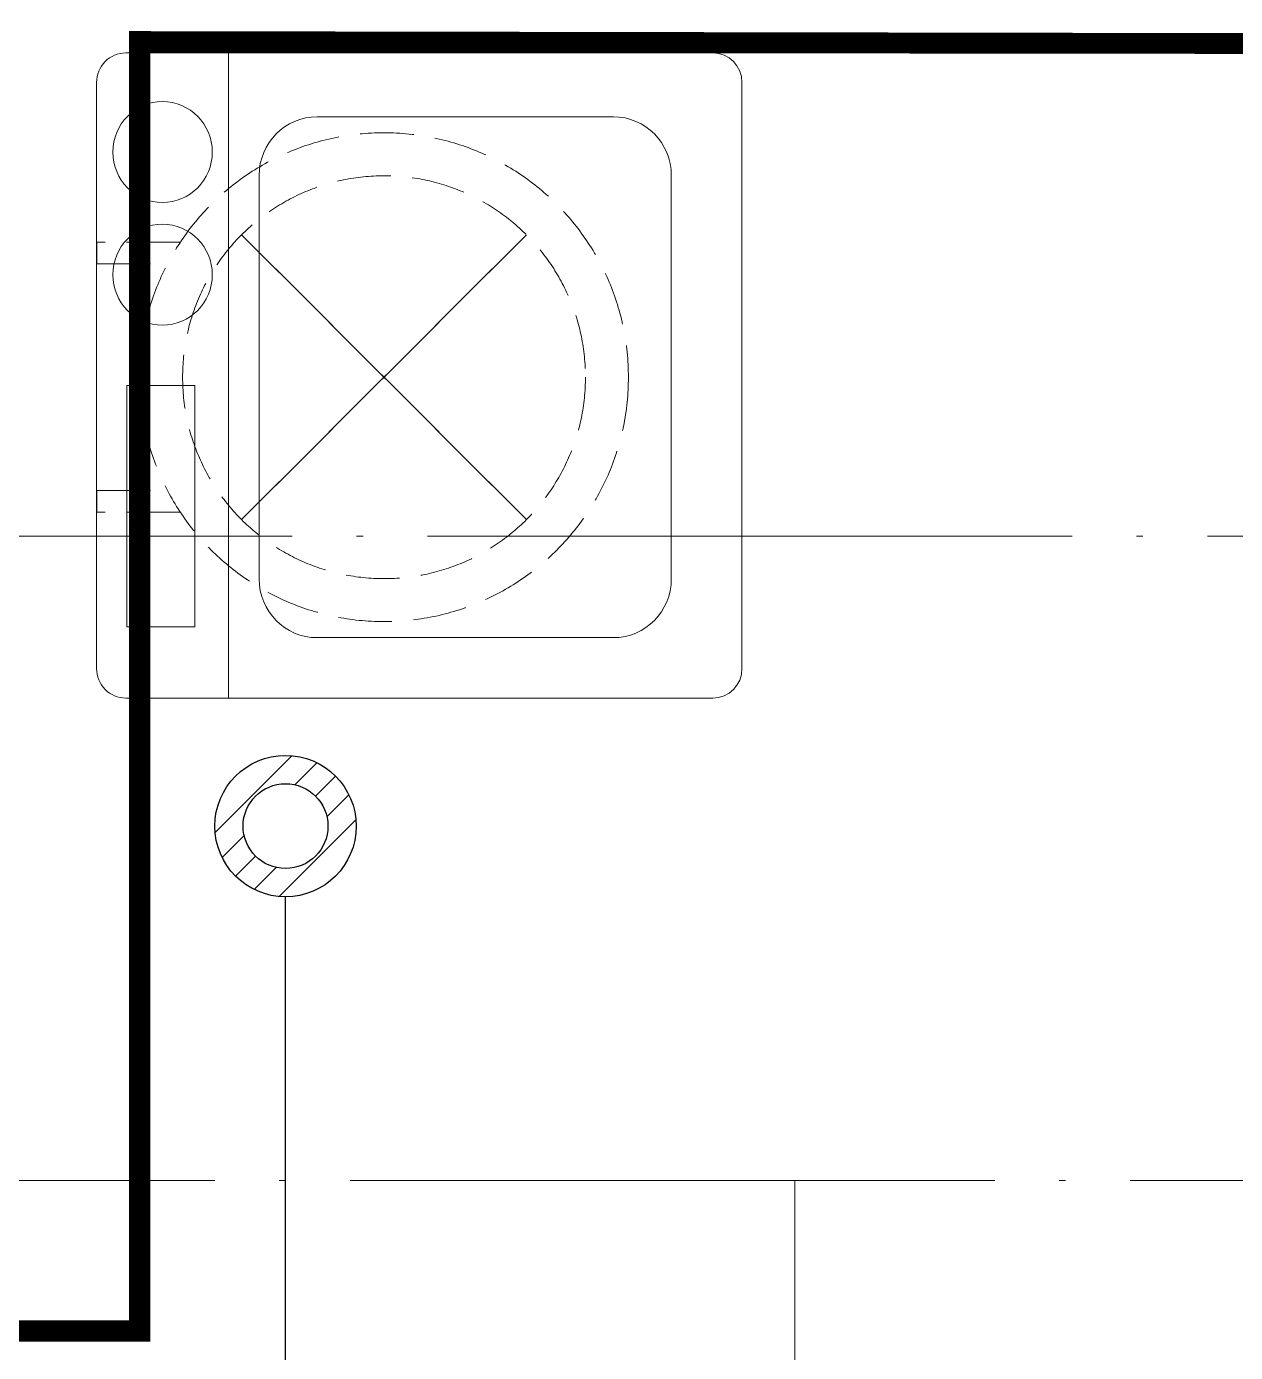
# Model space of a CAD drawing. Extents: x 27938 to 983267, y -209821 to 1628073.
# Drawn here: x 722151 to 723277, y -175195 to -173961 of the extents above; entities that cross this region are included whole.
import ezdxf

# ---------------------------------------------------------------- set-up
doc = ezdxf.new("R2010")
doc.units = 0
doc.header["$LTSCALE"] = 1000
doc.header["$MEASUREMENT"] = 0
for name, pattern in [('$1$DASH', [0.35, 0.25, -0.1]), ('DASH', [0.35, 0.25, -0.1]), ('DOTE', [2.4200000000000004, 2, -0.2, 0.02, -0.2])]:
    doc.linetypes.add(name, pattern=pattern)
for name, color, linetype in [('$RECOVER_210609100354-25', 7, 'Continuous'), ('$RECOVER_210609100354-43', 7, 'Continuous'), ('3.5方案汇报，与郭总、侯月琴确定户型_t8$0$2020.03.04 -1安徽标准化洋房户型(UA）_t8_t8$0$看线', 154, 'Continuous'), ('EQUIP_地漏', 7, 'Continuous'), ('VPIPE-凝结', 150, 'Continuous')]:
    doc.layers.add(name, color=color, linetype=linetype)
for name, color, linetype, lineweight in [('DOTE', 19, 'DOTE', 9), ('LVTRY', 1, 'Continuous', 13), ('平面-空调预留孔', 173, 'Continuous', 15)]:
    doc.layers.add(name, color=color, linetype=linetype, lineweight=lineweight)

# ---------------------------------------------------------------- blocks, each defined once
blk = doc.blocks.new('GFDGDGRDGRDG')
at = {"layer": 'DOTE', "linetype": 'DOTE', "ltscale": 0.3}
for p, q in [((573593.6739016977, 363758.3317887956), (626393.6739016923, 363758.3317887956)), ((626393.6739016923, 363158.3317887957), (573593.6739016977, 363158.3317887957)), ((616043.6750460382, 362558.3317887957), (616043.6750460381, 363158.3317887955))]:
    blk.add_line(p, q, dxfattribs=at)
blk = doc.blocks.new('RECTANG')
for p, q in [((1.00000000000004, 1.00000000000004), (0, 1.00000000000004)), ((0, 1.00000000000004), (0, 0)), ((1.00000000000004, 0), (1.00000000000004, 1.00000000000004)), ((0, 0), (1.00000000000004, 0))]:
    blk.add_line(p, q)
blk = doc.blocks.new('洗衣机')
at = {"layer": 'LVTRY'}
for p, q in [((3791567.361739737, 243472.1311109139), (3791020.978428917, 243472.1311109139)), ((3791116.547650196, 243472.1311109139), (3791116.547650196, 242871.5050683203)), ((3790993.746954995, 243444.5237557961), (3790993.746954995, 242899.1124234381)), ((3791594.59321366, 242899.1124234381), (3791594.59321366, 243444.5237557961)), ((3791198.977629842, 243412.6941587822), (3791474.884451542, 243412.6941587822)), ((3791145.054954439, 242982.4807401235), (3791145.054954439, 243358.0271784722)), ((3791528.807126945, 243358.0271784722), (3791528.807126945, 242982.4807401235)), ((3791474.884451542, 242927.8137598135), (3791198.977629842, 242927.8137598135)), ((3791020.978428917, 242871.5050683203), (3791567.361739737, 242871.5050683203))]:
    blk.add_line(p, q, dxfattribs=at)
at = {"layer": 'LVTRY', "extrusion": (0, 0, -1)}
for centre, major_axis, ratio, start_param, end_param in [((3791020.978428917, 243444.5237557961), (-1.908531711022078e-08, 27.60735511779785), 0.9863847444471043, -1.570796326112996, 7.008549296472211e-10), ((3791567.361739737, 243444.5237557961), (-5.264563262736361e-09, 27.60735511779785), 0.9863847444471043, 1.933262439024475e-10, 1.570796326982994), ((3791055.147302595, 243379.8474220779), (-1.532403957494624e-08, 46.92390957762836), 0.9863847444493448, 3.141592653920872, 9.424777961100459), ((3791198.977629842, 243358.0271784722), (4.764609934498854e-09, 54.66698031005217), 0.9863847444472746, 4.712388980298719, 6.283185307091227), ((3791474.884451542, 243358.0271784722), (-4.76474120185596e-09, 54.66698031005217), 0.9863847444472746, 8.836242848531128e-11, 1.57079632688087), ((3791055.147302595, 243265.6659087724), (-1.532403957494624e-08, 46.92390957762836), 0.9863847444493448, 3.141592653920872, 9.424777961100459), ((3791198.977629842, 242982.4807401235), (-6.265914279833452e-09, 54.66698031005218), 0.9863847444472746, 3.141592653705994, 4.712388980497749), ((3791474.884451542, 242982.4807401235), (6.265651745155644e-09, 54.66698031005217), 0.986384744447275, 1.570796326681842, 3.141592653473596), ((3791020.978428917, 242899.1124234381), (1.908525212675288e-08, 27.60735511779785), 0.9863847444471043, 3.14159265288894, 4.712388979702792), ((3791567.361739737, 242899.1124234381), (5.264433297526799e-09, 27.60735511779784), 0.9863847444471044, 1.570796326606803, 3.141592653396471)]:
    blk.add_ellipse(centre, major_axis=major_axis, ratio=ratio, start_param=start_param, end_param=end_param, dxfattribs=at)
at = {"layer": 'LVTRY', "xscale": 63.25620569481588, "yscale": 224.5369532744355, "zscale": 64.12934308941763, "rotation": 180}
blk.add_blockref('RECTANG', (3791085.200501846, 243162.4333077016), dxfattribs=at)
blk = doc.blocks.new('dnfhfn')
at = {"linetype": '$1$DASH', "ltscale": 0.2}
for p, q in [((101.8984962723892, 495.000031470118, -2.359636360997379e-09), (121.8984962723892, 495.000031470118, -2.359636360997379e-09)), ((101.8984962723892, 417.1853479389541, -2.359636360997379e-09), (101.8984962723892, 495.000031470118, -2.359636360997379e-09)), ((121.8984962723892, 495.000031470118, -2.359636360997379e-09), (121.8984962723892, 429.0058331504954, -2.359636360997379e-09)), ((353.1017998967993, 495.000031470118, -2.359636360997379e-09), (333.1017998967993, 495.000031470118, -2.359636360997379e-09)), ((333.1017998967993, 495.000031470118, -2.359636360997379e-09), (333.1017998967993, 429.0058331504954, -2.359636360997379e-09)), ((353.1017998967993, 417.1853479389541, -2.359636360997379e-09), (353.1017998967993, 495.000031470118, -2.359636360997379e-09))]:
    blk.add_line(p, q, dxfattribs=at)
at = {"linetype": '$1$DASH', "ltscale": 0.2, "elevation": -2.359636360997379e-09}
for points in [[(94.91774319857359, 360.0825529289432), (94.91774319857359, 360.0825529289432), (360.0827860850841, 94.91750992601737), (360.0827860850841, 94.91750992601737)], [(360.0827861726284, 360.0825529010035), (94.91774310916662, 94.91750995395705), (94.91774310916662, 94.91750995395705), (360.0827861726284, 360.0825529010035)]]:
    blk.add_lwpolyline(points, close=True, dxfattribs=at)
at = {"linetype": '$1$DASH', "ltscale": 0.2}
for radius in [227.5000000426377, 187.5000000426377]:
    blk.add_circle((227.5002646408975, 227.5000314274803, -2.359636360997379e-09), radius, dxfattribs=at)
blk = doc.blocks.new('$TwtSys$00000543')
for p, q in [((-93.61191613507253, -8.532828222891112), (8.532828222720127, 93.61191613524352)), ((12.46562189858378, 55.00516585458899), (41.70321270589193, 84.24275666206813)), ((39.88082245889382, 39.88082245889382), (66.46803743171768, 66.46803743154669)), ((55.00516585475998, 12.46562189841279), (84.24275666206813, 41.70321270589193)), ((-8.532828222720127, -93.61191613524352), (93.6119161354145, 8.532828222891112)), ((-84.24275666206813, -41.70321270589193), (-55.00516585475998, -12.46562189841279)), ((-66.46803743308556, -66.46803743308556), (-39.88082245889382, -39.88082245889382)), ((-41.70321270589193, -84.24275666206813), (-12.46562189824181, -55.00516585458899))]:
    blk.add_line(p, q)
for radius in [94, 56.4]:
    blk.add_circle((0, 0), radius)

msp = doc.modelspace()

# ---------------------------------------------------------------- linework, layer by layer
at = {"color": 5, "linetype": 'DASH', "ltscale": 0.8, "const_width": 20}
msp.add_lwpolyline([(721976.5789164696, -166594.812684686), (731356.5780383402, -166594.8073508442), (731356.5787151634, -174574.8073736452), (728426.5780498941, -174574.8073736551), (728426.5780498879, -173974.8073736202), (722256.5754149981, -173974.8073736823), (722256.5754149976, -175174.8075791067), (721506.5750908357, -175174.8073840709)], dxfattribs=at)
at = {"layer": 'VPIPE-凝结', "ltscale": 0.1}
msp.add_lwpolyline([(722586.57855333, -175259.8073736716), (722392.3785531581, -175259.8073736714), (722392.3785531586, -174770.6073735096)], dxfattribs=at)

# ---------------------------------------------------------------- block references
at = {"layer": '$RECOVER_210609100354-25'}
msp.add_blockref('洗衣机', (-3068777.267873039, -417457.2085631732), dxfattribs=at)
at = {"layer": '$RECOVER_210609100354-43', "xscale": 0.7000000000000001, "yscale": 0.7000000000000001, "zscale": 0.7000000000000001}
msp.add_blockref('$TwtSys$00000543', (722392.3668790839, -174704.8154279158), dxfattribs=at)
at = {"layer": '3.5方案汇报，与郭总、侯月琴确定户型_t8$0$2020.03.04 -1安徽标准化洋房户型(UA）_t8_t8$0$看线', "ltscale": 10}
msp.add_blockref('GFDGDGRDGRDG', (106822.9047994823, -538193.1391624466), dxfattribs=at)
at = {"layer": 'EQUIP_地漏', "xscale": 0.7000000000000001, "yscale": 0.7000000000000001, "zscale": 0.7000000000000001}
msp.add_blockref('$TwtSys$00000543', (722392.3668790841, -174704.8154279158), dxfattribs=at)
at = {"layer": '平面-空调预留孔', "rotation": 90.00000000000001}
msp.add_blockref('dnfhfn', (722711.5757874768, -174514.4608725238, 2.359636360997379e-09), dxfattribs=at)

doc.saveas('drawing.dxf')
